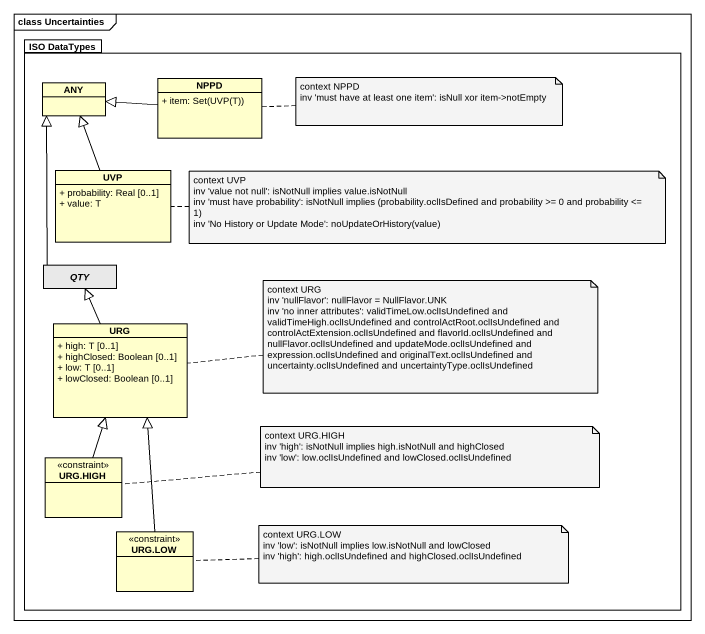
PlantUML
@startuml
mainframe class Uncertainties
hide circle
hide empty members
skinparam classAttributeIconSize 0
package "ISO DataTypes" as ISO_DataTypes #FFFFFF {
  class ANY
  class NPPD {
    {field} + item: Set(UVP(T))
  }
  class UVP {
    + probability: Real [0..1]
    + value: T
  }
  abstract class QTY #E9E9E9
  class URG {
    + high: T [0..1]
    + highClosed: Boolean [0..1]
    + low: T [0..1]
    + lowClosed: Boolean [0..1]
  }
  class "URG.HIGH" as URG_HIGH <<constraint>>
  class "URG.LOW" as URG_LOW <<constraint>>
}
NPPD -left-|> ANY
UVP -up-|> ANY
QTY -up-|> ANY
URG -up-|> QTY
URG_HIGH -up-|> URG
URG_LOW -up-|> URG
note right of NPPD
  context NPPD
  inv 'must have at least one item': isNull xor item->notEmpty
end note
note right of UVP
  context UVP
  inv 'value not null': isNotNull implies value.isNotNull
  inv 'must have probability': isNotNull implies (probability.oclIsDefined and probability >= 0 and probability <= 1)
  inv 'No History or Update Mode': noUpdateOrHistory(value)
end note
note right of URG
  context URG
  inv 'nullFlavor': nullFlavor = NullFlavor.UNK
  inv 'no inner attributes': validTimeLow.oclIsUndefined and
  validTimeHigh.oclIsUndefined and controlActRoot.oclIsUndefined and
  controlActExtension.oclIsUndefined and flavorId.oclIsUndefined and
  nullFlavor.oclIsUndefined and updateMode.oclIsUndefined and
  expression.oclIsUndefined and originalText.oclIsUndefined and
  uncertainty.oclIsUndefined and uncertaintyType.oclIsUndefined
end note
note right of URG_HIGH
  context URG.HIGH
  inv 'high': isNotNull implies high.isNotNull and highClosed
  inv 'low': low.oclIsUndefined and lowClosed.oclIsUndefined
end note
note right of URG_LOW
  context URG.LOW
  inv 'low': isNotNull implies low.isNotNull and lowClosed
  inv 'high': high.oclIsUndefined and highClosed.oclIsUndefined
end note
@enduml
